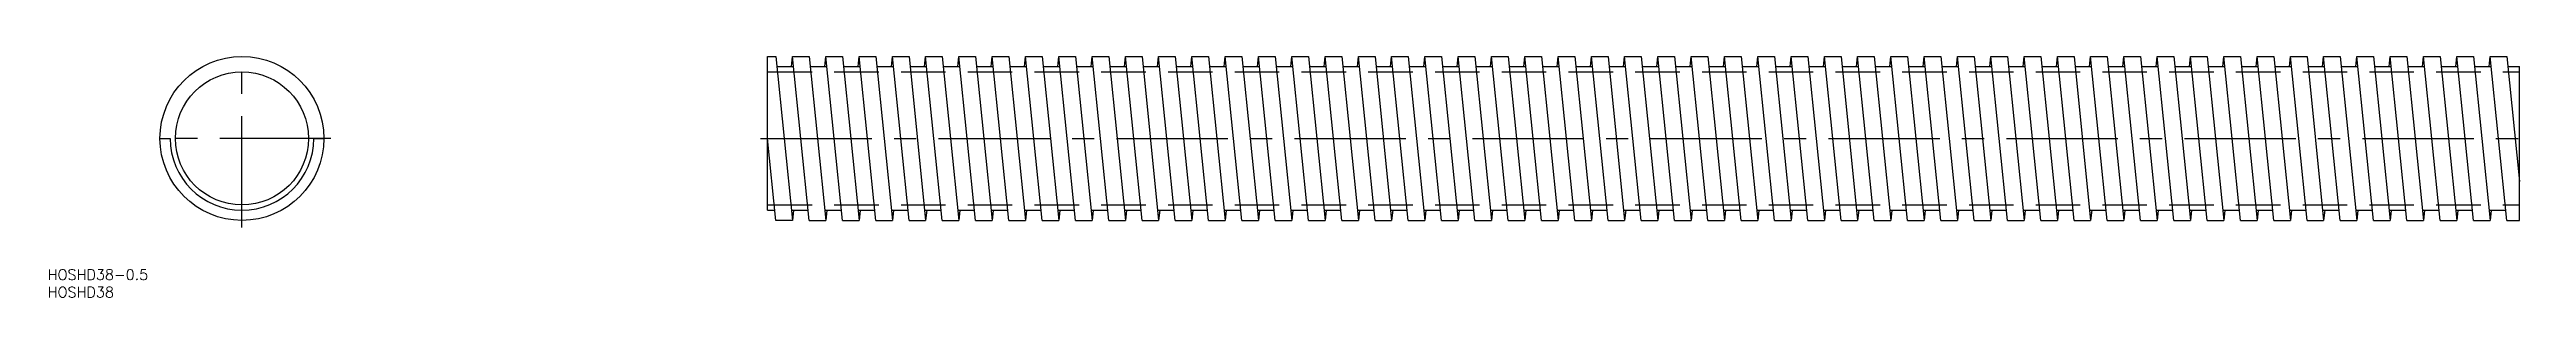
# Model space of a CAD drawing. Extents: x -55 to 652, y -45 to 25.
import ezdxf

# ---------------------------------------------------------------- set-up
doc = ezdxf.new("R2010")
doc.units = 0
doc.linetypes.add('CENTER', pattern=[50.8, 31.75, -6.35, 6.35, -6.35])
doc.linetypes.add('DASHED', pattern=[19.05, 12.7, -6.35])
doc.layers.get('0').update_dxf_attribs({"linetype": 'CONTINUOUS'})
doc.layers.add('CENTER', color=1, linetype='CENTER')
doc.styles.get("Standard").update_dxf_attribs({"font": 'txt.shx', "height": 3, "bigfont": 'bigfont.shx'})

msp = doc.modelspace()

# ---------------------------------------------------------------- linework, layer by layer
at = {"color": 7, "linetype": 'CONTINUOUS'}
for p, q in [((150, 23.4), (152.37, 23.4)), ((150, -20.5), (150, 23.4)), ((152.37, 23.4), (157.12, -23.4)), ((156.83, 20.5), (157.12, 23.4)), ((161.88, -23.4), (157.12, 23.4)), ((157.12, 23.4), (161.88, 23.4)), ((161.88, 23.4), (166.62, -23.4)), ((166.33, 20.5), (166.62, 23.4)), ((171.38, -23.4), (166.62, 23.4)), ((166.62, 23.4), (171.38, 23.4)), ((171.38, 23.4), (176.12, -23.4)), ((175.83, 20.5), (176.12, 23.4)), ((180.88, -23.4), (176.12, 23.4)), ((176.12, 23.4), (180.88, 23.4)), ((180.88, 23.4), (185.62, -23.4)), ((185.33, 20.5), (185.62, 23.4)), ((190.38, -23.4), (185.62, 23.4)), ((185.62, 23.4), (190.38, 23.4)), ((190.38, 23.4), (195.12, -23.4)), ((194.83, 20.5), (195.12, 23.4)), ((199.88, -23.4), (195.12, 23.4)), ((195.12, 23.4), (199.88, 23.4)), ((199.88, 23.4), (204.62, -23.4)), ((204.33, 20.5), (204.62, 23.4)), ((209.38, -23.4), (204.62, 23.4)), ((204.62, 23.4), (209.38, 23.4)), ((209.38, 23.4), (214.12, -23.4)), ((213.83, 20.5), (214.12, 23.4)), ((218.88, -23.4), (214.12, 23.4)), ((214.12, 23.4), (218.88, 23.4)), ((218.88, 23.4), (223.62, -23.4)), ((223.33, 20.5), (223.62, 23.4)), ((228.37, -23.4), (223.62, 23.4)), ((223.62, 23.4), (228.37, 23.4)), ((228.37, 23.4), (233.12, -23.4)), ((232.83, 20.5), (233.12, 23.4)), ((237.88, -23.4), (233.12, 23.4)), ((233.12, 23.4), (237.88, 23.4)), ((237.88, 23.4), (242.62, -23.4)), ((242.33, 20.5), (242.62, 23.4)), ((247.37, -23.4), (242.62, 23.4)), ((242.62, 23.4), (247.37, 23.4)), ((247.37, 23.4), (252.12, -23.4)), ((251.83, 20.5), (252.12, 23.4)), ((256.87, -23.4), (252.12, 23.4)), ((252.12, 23.4), (256.87, 23.4)), ((256.87, 23.4), (261.62, -23.4)), ((261.33, 20.5), (261.62, 23.4)), ((266.37, -23.4), (261.62, 23.4)), ((261.62, 23.4), (266.37, 23.4)), ((266.37, 23.4), (271.12, -23.4)), ((270.83, 20.5), (271.12, 23.4)), ((275.87, -23.4), (271.12, 23.4)), ((271.12, 23.4), (275.87, 23.4)), ((275.87, 23.4), (280.62, -23.4)), ((280.33, 20.5), (280.62, 23.4)), ((285.37, -23.4), (280.62, 23.4)), ((280.62, 23.4), (285.37, 23.4)), ((285.37, 23.4), (290.12, -23.4)), ((289.83, 20.5), (290.12, 23.4)), ((294.87, -23.4), (290.12, 23.4)), ((290.12, 23.4), (294.87, 23.4)), ((294.87, 23.4), (299.62, -23.4)), ((299.33, 20.5), (299.62, 23.4)), ((304.37, -23.4), (299.62, 23.4)), ((299.62, 23.4), (304.37, 23.4)), ((304.37, 23.4), (309.12, -23.4)), ((308.83, 20.5), (309.12, 23.4)), ((313.87, -23.4), (309.12, 23.4)), ((309.12, 23.4), (313.87, 23.4)), ((313.87, 23.4), (318.62, -23.4)), ((318.33, 20.5), (318.62, 23.4)), ((323.37, -23.4), (318.62, 23.4)), ((318.62, 23.4), (323.37, 23.4)), ((323.37, 23.4), (328.12, -23.4)), ((327.83, 20.5), (328.12, 23.4)), ((332.87, -23.4), (328.12, 23.4)), ((328.12, 23.4), (332.87, 23.4)), ((332.87, 23.4), (337.62, -23.4)), ((337.33, 20.5), (337.62, 23.4)), ((342.37, -23.4), (337.62, 23.4)), ((337.62, 23.4), (342.37, 23.4)), ((342.37, 23.4), (347.12, -23.4)), ((346.83, 20.5), (347.12, 23.4)), ((351.87, -23.4), (347.12, 23.4)), ((347.12, 23.4), (351.87, 23.4)), ((351.87, 23.4), (356.62, -23.4)), ((356.33, 20.5), (356.62, 23.4)), ((361.37, -23.4), (356.62, 23.4)), ((356.62, 23.4), (361.37, 23.4)), ((361.37, 23.4), (366.12, -23.4)), ((365.83, 20.5), (366.12, 23.4)), ((370.87, -23.4), (366.12, 23.4)), ((366.12, 23.4), (370.87, 23.4)), ((370.87, 23.4), (375.62, -23.4)), ((375.33, 20.5), (375.62, 23.4)), ((380.37, -23.4), (375.62, 23.4)), ((375.62, 23.4), (380.37, 23.4)), ((380.37, 23.4), (385.12, -23.4)), ((384.83, 20.5), (385.12, 23.4)), ((389.88, -23.4), (385.12, 23.4)), ((385.12, 23.4), (389.88, 23.4)), ((389.88, 23.4), (394.62, -23.4)), ((394.33, 20.5), (394.62, 23.4)), ((399.38, -23.4), (394.62, 23.4)), ((394.62, 23.4), (399.38, 23.4)), ((399.38, 23.4), (404.12, -23.4)), ((403.83, 20.5), (404.12, 23.4)), ((408.88, -23.4), (404.12, 23.4)), ((404.12, 23.4), (408.88, 23.4)), ((408.88, 23.4), (413.62, -23.4)), ((413.33, 20.5), (413.62, 23.4)), ((418.37, -23.4), (413.62, 23.4)), ((413.62, 23.4), (418.37, 23.4)), ((418.37, 23.4), (423.12, -23.4)), ((422.83, 20.5), (423.12, 23.4)), ((427.87, -23.4), (423.12, 23.4)), ((423.12, 23.4), (427.87, 23.4)), ((427.87, 23.4), (432.62, -23.4)), ((432.33, 20.5), (432.62, 23.4)), ((437.37, -23.4), (432.62, 23.4)), ((432.62, 23.4), (437.37, 23.4)), ((437.37, 23.4), (442.12, -23.4)), ((441.83, 20.5), (442.12, 23.4)), ((446.87, -23.4), (442.12, 23.4)), ((442.12, 23.4), (446.87, 23.4)), ((446.87, 23.4), (451.62, -23.4)), ((451.33, 20.5), (451.62, 23.4)), ((456.37, -23.4), (451.62, 23.4)), ((451.62, 23.4), (456.37, 23.4)), ((456.37, 23.4), (461.12, -23.4)), ((460.83, 20.5), (461.12, 23.4)), ((465.87, -23.4), (461.12, 23.4)), ((461.12, 23.4), (465.87, 23.4)), ((465.87, 23.4), (470.62, -23.4)), ((470.33, 20.5), (470.62, 23.4)), ((475.37, -23.4), (470.62, 23.4)), ((470.62, 23.4), (475.37, 23.4)), ((475.37, 23.4), (480.12, -23.4)), ((479.83, 20.5), (480.12, 23.4)), ((484.87, -23.4), (480.12, 23.4)), ((480.12, 23.4), (484.87, 23.4)), ((484.87, 23.4), (489.62, -23.4)), ((489.33, 20.5), (489.62, 23.4)), ((494.37, -23.4), (489.62, 23.4)), ((489.62, 23.4), (494.37, 23.4)), ((494.37, 23.4), (499.12, -23.4)), ((498.83, 20.5), (499.12, 23.4)), ((503.87, -23.4), (499.12, 23.4)), ((499.12, 23.4), (503.87, 23.4)), ((503.87, 23.4), (508.62, -23.4)), ((508.33, 20.5), (508.62, 23.4)), ((513.37, -23.4), (508.62, 23.4)), ((508.62, 23.4), (513.37, 23.4)), ((513.37, 23.4), (518.12, -23.4)), ((517.83, 20.5), (518.12, 23.4)), ((522.87, -23.4), (518.12, 23.4)), ((518.12, 23.4), (522.87, 23.4)), ((522.87, 23.4), (527.62, -23.4)), ((527.33, 20.5), (527.62, 23.4)), ((532.37, -23.4), (527.62, 23.4)), ((527.62, 23.4), (532.37, 23.4)), ((532.37, 23.4), (537.12, -23.4)), ((536.83, 20.5), (537.12, 23.4)), ((541.87, -23.4), (537.12, 23.4)), ((537.12, 23.4), (541.87, 23.4)), ((541.87, 23.4), (546.62, -23.4)), ((546.33, 20.5), (546.62, 23.4)), ((551.37, -23.4), (546.62, 23.4)), ((546.62, 23.4), (551.37, 23.4)), ((551.37, 23.4), (556.12, -23.4)), ((555.83, 20.5), (556.12, 23.4)), ((560.87, -23.4), (556.12, 23.4)), ((556.12, 23.4), (560.87, 23.4)), ((560.87, 23.4), (565.62, -23.4)), ((565.33, 20.5), (565.62, 23.4)), ((570.37, -23.4), (565.62, 23.4)), ((565.62, 23.4), (570.37, 23.4)), ((570.37, 23.4), (575.12, -23.4)), ((574.83, 20.5), (575.12, 23.4)), ((579.87, -23.4), (575.12, 23.4)), ((575.12, 23.4), (579.87, 23.4)), ((579.87, 23.4), (584.62, -23.4)), ((584.33, 20.5), (584.62, 23.4)), ((589.37, -23.4), (584.62, 23.4)), ((584.62, 23.4), (589.37, 23.4)), ((589.37, 23.4), (594.12, -23.4)), ((593.83, 20.5), (594.12, 23.4)), ((598.87, -23.4), (594.12, 23.4)), ((594.12, 23.4), (598.87, 23.4)), ((598.87, 23.4), (603.62, -23.4)), ((603.33, 20.5), (603.62, 23.4)), ((608.37, -23.4), (603.62, 23.4)), ((603.62, 23.4), (608.37, 23.4)), ((608.37, 23.4), (613.12, -23.4)), ((612.83, 20.5), (613.12, 23.4)), ((617.87, -23.4), (613.12, 23.4)), ((613.12, 23.4), (617.87, 23.4)), ((617.87, 23.4), (622.62, -23.4)), ((622.33, 20.5), (622.62, 23.4)), ((627.37, -23.4), (622.62, 23.4)), ((622.62, 23.4), (627.37, 23.4)), ((627.37, 23.4), (632.12, -23.4)), ((631.83, 20.5), (632.12, 23.4)), ((636.87, -23.4), (632.12, 23.4)), ((632.12, 23.4), (636.87, 23.4)), ((636.87, 23.4), (641.62, -23.4)), ((641.33, 20.5), (641.62, 23.4)), ((646.37, -23.4), (641.62, 23.4)), ((641.62, 23.4), (646.37, 23.4)), ((646.37, 23.4), (650, -12.32)), ((152.67, 20.5), (157.42, 20.5)), ((162.17, 20.5), (166.92, 20.5)), ((171.67, 20.5), (176.42, 20.5)), ((181.17, 20.5), (185.92, 20.5)), ((190.67, 20.5), (195.42, 20.5)), ((200.17, 20.5), (204.92, 20.5)), ((209.67, 20.5), (214.42, 20.5)), ((219.17, 20.5), (223.92, 20.5)), ((228.67, 20.5), (233.42, 20.5)), ((238.17, 20.5), (242.92, 20.5)), ((247.67, 20.5), (252.42, 20.5)), ((257.17, 20.5), (261.92, 20.5)), ((266.67, 20.5), (271.42, 20.5)), ((276.17, 20.5), (280.92, 20.5)), ((285.67, 20.5), (290.42, 20.5)), ((295.17, 20.5), (299.92, 20.5)), ((304.67, 20.5), (309.42, 20.5)), ((314.17, 20.5), (318.92, 20.5)), ((323.67, 20.5), (328.42, 20.5)), ((333.17, 20.5), (337.92, 20.5)), ((342.67, 20.5), (347.42, 20.5)), ((352.17, 20.5), (356.92, 20.5)), ((361.67, 20.5), (366.42, 20.5)), ((371.17, 20.5), (375.92, 20.5)), ((380.67, 20.5), (385.42, 20.5)), ((390.17, 20.5), (394.92, 20.5)), ((399.67, 20.5), (404.42, 20.5)), ((409.17, 20.5), (413.92, 20.5)), ((418.67, 20.5), (423.42, 20.5)), ((428.17, 20.5), (432.92, 20.5)), ((437.67, 20.5), (442.42, 20.5)), ((447.17, 20.5), (451.92, 20.5)), ((456.67, 20.5), (461.42, 20.5)), ((466.17, 20.5), (470.92, 20.5)), ((475.67, 20.5), (480.42, 20.5)), ((485.17, 20.5), (489.92, 20.5)), ((494.67, 20.5), (499.42, 20.5)), ((504.17, 20.5), (508.92, 20.5)), ((513.67, 20.5), (518.42, 20.5)), ((523.17, 20.5), (527.92, 20.5)), ((532.67, 20.5), (537.42, 20.5)), ((542.17, 20.5), (546.92, 20.5)), ((551.67, 20.5), (556.42, 20.5)), ((561.17, 20.5), (565.92, 20.5)), ((570.67, 20.5), (575.42, 20.5)), ((580.17, 20.5), (584.92, 20.5)), ((589.67, 20.5), (594.42, 20.5)), ((599.17, 20.5), (603.92, 20.5)), ((608.67, 20.5), (613.42, 20.5)), ((618.17, 20.5), (622.92, 20.5)), ((627.67, 20.5), (632.42, 20.5)), ((637.17, 20.5), (641.92, 20.5)), ((646.67, 20.5), (650, 20.5)), ((650, -23.4), (650, 20.5)), ((-23.4, 0), (-20.5, 0)), ((20.5, 0), (23.4, 0)), ((152.37, -23.4), (150, 0)), ((150, -20.5), (152.08, -20.5)), ((156.83, -20.5), (161.58, -20.5)), ((157.42, -20.5), (157.12, -23.4)), ((166.33, -20.5), (171.08, -20.5)), ((166.92, -20.5), (166.62, -23.4)), ((175.83, -20.5), (180.58, -20.5)), ((176.42, -20.5), (176.12, -23.4)), ((185.33, -20.5), (190.08, -20.5)), ((185.92, -20.5), (185.62, -23.4)), ((194.83, -20.5), (199.58, -20.5)), ((195.42, -20.5), (195.12, -23.4)), ((204.33, -20.5), (209.08, -20.5)), ((204.92, -20.5), (204.62, -23.4)), ((213.83, -20.5), (218.58, -20.5)), ((214.42, -20.5), (214.12, -23.4)), ((223.33, -20.5), (228.08, -20.5)), ((223.92, -20.5), (223.62, -23.4)), ((232.83, -20.5), (237.58, -20.5)), ((233.42, -20.5), (233.12, -23.4)), ((242.33, -20.5), (247.08, -20.5)), ((242.92, -20.5), (242.62, -23.4)), ((251.83, -20.5), (256.58, -20.5)), ((252.42, -20.5), (252.12, -23.4)), ((261.33, -20.5), (266.08, -20.5)), ((261.92, -20.5), (261.62, -23.4)), ((270.83, -20.5), (275.58, -20.5)), ((271.42, -20.5), (271.12, -23.4)), ((280.33, -20.5), (285.08, -20.5)), ((280.92, -20.5), (280.62, -23.4)), ((289.83, -20.5), (294.58, -20.5)), ((290.42, -20.5), (290.12, -23.4)), ((299.33, -20.5), (304.08, -20.5)), ((299.92, -20.5), (299.62, -23.4)), ((308.83, -20.5), (313.58, -20.5)), ((309.42, -20.5), (309.12, -23.4)), ((318.33, -20.5), (323.08, -20.5)), ((318.92, -20.5), (318.62, -23.4)), ((327.83, -20.5), (332.58, -20.5)), ((328.42, -20.5), (328.12, -23.4)), ((337.33, -20.5), (342.08, -20.5)), ((337.92, -20.5), (337.62, -23.4)), ((346.83, -20.5), (351.58, -20.5)), ((347.42, -20.5), (347.12, -23.4)), ((356.33, -20.5), (361.08, -20.5)), ((356.92, -20.5), (356.62, -23.4)), ((365.83, -20.5), (370.58, -20.5)), ((366.42, -20.5), (366.12, -23.4)), ((375.33, -20.5), (380.08, -20.5)), ((375.92, -20.5), (375.62, -23.4)), ((384.83, -20.5), (389.58, -20.5)), ((385.42, -20.5), (385.12, -23.4)), ((394.33, -20.5), (399.08, -20.5)), ((394.92, -20.5), (394.62, -23.4)), ((403.83, -20.5), (408.58, -20.5)), ((404.42, -20.5), (404.12, -23.4)), ((413.33, -20.5), (418.08, -20.5)), ((413.92, -20.5), (413.62, -23.4)), ((422.83, -20.5), (427.58, -20.5)), ((423.42, -20.5), (423.12, -23.4)), ((432.33, -20.5), (437.08, -20.5)), ((432.92, -20.5), (432.62, -23.4)), ((441.83, -20.5), (446.58, -20.5)), ((442.42, -20.5), (442.12, -23.4)), ((451.33, -20.5), (456.08, -20.5)), ((451.92, -20.5), (451.62, -23.4)), ((460.83, -20.5), (465.58, -20.5)), ((461.42, -20.5), (461.12, -23.4)), ((470.33, -20.5), (475.08, -20.5)), ((470.92, -20.5), (470.62, -23.4)), ((479.83, -20.5), (484.58, -20.5)), ((480.42, -20.5), (480.12, -23.4)), ((489.33, -20.5), (494.08, -20.5)), ((489.92, -20.5), (489.62, -23.4)), ((498.83, -20.5), (503.58, -20.5)), ((499.42, -20.5), (499.12, -23.4)), ((508.33, -20.5), (513.08, -20.5)), ((508.92, -20.5), (508.62, -23.4)), ((517.83, -20.5), (522.58, -20.5)), ((518.42, -20.5), (518.12, -23.4)), ((527.33, -20.5), (532.08, -20.5)), ((527.92, -20.5), (527.62, -23.4)), ((536.83, -20.5), (541.58, -20.5)), ((537.42, -20.5), (537.12, -23.4)), ((546.33, -20.5), (551.08, -20.5)), ((546.92, -20.5), (546.62, -23.4)), ((555.83, -20.5), (560.58, -20.5)), ((556.42, -20.5), (556.12, -23.4)), ((565.33, -20.5), (570.08, -20.5)), ((565.92, -20.5), (565.62, -23.4)), ((574.83, -20.5), (579.58, -20.5)), ((575.42, -20.5), (575.12, -23.4)), ((584.33, -20.5), (589.08, -20.5)), ((584.92, -20.5), (584.62, -23.4)), ((593.83, -20.5), (598.58, -20.5)), ((594.42, -20.5), (594.12, -23.4)), ((603.33, -20.5), (608.08, -20.5)), ((603.92, -20.5), (603.62, -23.4)), ((612.83, -20.5), (617.58, -20.5)), ((613.42, -20.5), (613.12, -23.4)), ((622.33, -20.5), (627.08, -20.5)), ((622.92, -20.5), (622.62, -23.4)), ((631.83, -20.5), (636.58, -20.5)), ((632.42, -20.5), (632.12, -23.4)), ((641.33, -20.5), (646.08, -20.5)), ((641.92, -20.5), (641.62, -23.4)), ((157.12, -23.4), (152.37, -23.4)), ((161.88, -23.4), (166.62, -23.4)), ((171.38, -23.4), (176.12, -23.4)), ((180.88, -23.4), (185.62, -23.4)), ((190.38, -23.4), (195.12, -23.4)), ((199.88, -23.4), (204.62, -23.4)), ((209.38, -23.4), (214.12, -23.4)), ((218.88, -23.4), (223.62, -23.4)), ((228.37, -23.4), (233.12, -23.4)), ((237.88, -23.4), (242.62, -23.4)), ((247.37, -23.4), (252.12, -23.4)), ((256.87, -23.4), (261.62, -23.4)), ((266.37, -23.4), (271.12, -23.4)), ((275.87, -23.4), (280.62, -23.4)), ((285.37, -23.4), (290.12, -23.4)), ((294.87, -23.4), (299.62, -23.4)), ((304.37, -23.4), (309.12, -23.4)), ((313.87, -23.4), (318.62, -23.4)), ((323.37, -23.4), (328.12, -23.4)), ((332.87, -23.4), (337.62, -23.4)), ((342.37, -23.4), (347.12, -23.4)), ((351.87, -23.4), (356.62, -23.4)), ((361.37, -23.4), (366.12, -23.4)), ((370.87, -23.4), (375.62, -23.4)), ((380.37, -23.4), (385.12, -23.4)), ((389.88, -23.4), (394.62, -23.4)), ((399.38, -23.4), (404.12, -23.4)), ((408.88, -23.4), (413.62, -23.4)), ((418.37, -23.4), (423.12, -23.4)), ((427.87, -23.4), (432.62, -23.4)), ((437.37, -23.4), (442.12, -23.4)), ((446.87, -23.4), (451.62, -23.4)), ((456.37, -23.4), (461.12, -23.4)), ((465.87, -23.4), (470.62, -23.4)), ((475.37, -23.4), (480.12, -23.4)), ((484.87, -23.4), (489.62, -23.4)), ((494.37, -23.4), (499.12, -23.4)), ((503.87, -23.4), (508.62, -23.4)), ((513.37, -23.4), (518.12, -23.4)), ((522.87, -23.4), (527.62, -23.4)), ((532.37, -23.4), (537.12, -23.4)), ((541.87, -23.4), (546.62, -23.4)), ((551.37, -23.4), (556.12, -23.4)), ((560.87, -23.4), (565.62, -23.4)), ((570.37, -23.4), (575.12, -23.4)), ((579.87, -23.4), (584.62, -23.4)), ((589.37, -23.4), (594.12, -23.4)), ((598.87, -23.4), (603.62, -23.4)), ((608.37, -23.4), (613.12, -23.4)), ((617.87, -23.4), (622.62, -23.4)), ((627.37, -23.4), (632.12, -23.4)), ((636.87, -23.4), (641.62, -23.4)), ((646.37, -23.4), (650, -23.4))]:
    msp.add_line(p, q, dxfattribs=at)
at = {"color": 3, "linetype": 'DASHED'}
for p, q in [((150, 19), (650, 19)), ((150, -19), (650, -19))]:
    msp.add_line(p, q, dxfattribs=at)
at = {"color": 7, "linetype": 'CONTINUOUS'}
for radius in [23.4, 19]:
    msp.add_circle((0, 0), radius, dxfattribs=at)
msp.add_arc((0, 0), 20.5, 180, 0, dxfattribs=at)
at = {"layer": 'CENTER', "color": 1, "linetype": 'CENTER'}
for p, q in [((0, -25.4), (0, 25.4)), ((25.4, 0), (-25.4, 0)), ((148, 0), (652, 0))]:
    msp.add_line(p, q, dxfattribs=at)

# ---------------------------------------------------------------- texts
at = {"color": 7, "linetype": 'CONTINUOUS'}
for s, p in [('HOSHD38-0.5', (-55.44, -40.43)), ('HOSHD38', (-55.44, -45.43))]:
    msp.add_text(s, height=3, dxfattribs=at).set_placement(p)

doc.saveas('drawing.dxf')
